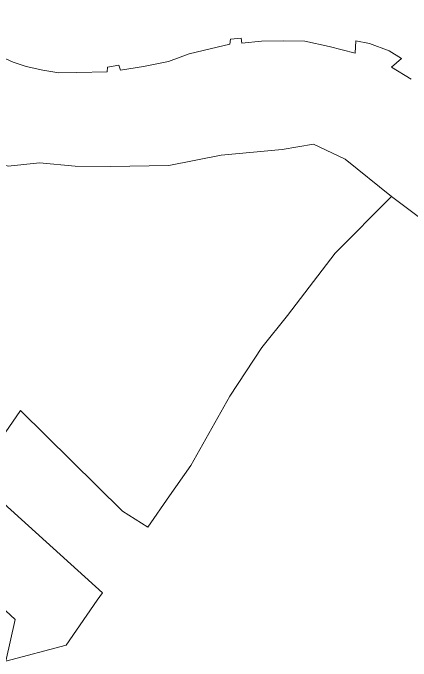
# Model space of a CAD drawing. Header units: metres. Extents: x 7511864 to 7512702, y 4691584 to 4692636.
# Drawn here: x 7512026.1 to 7512103.1, y 4692231.3 to 4692356.6 of the extents above; entities that cross this region are included whole.
import ezdxf

# ---------------------------------------------------------------- set-up
doc = ezdxf.new("R2010")
doc.units = ezdxf.units.M
doc.layers.add('Parcela Fqinje', color=251, linetype='Continuous', lineweight=0)

msp = doc.modelspace()

# ---------------------------------------------------------------- linework, layer by layer
at = {"layer": 'Parcela Fqinje', "flags": 128}
for points in [[(7512121.21, 4692304.74), (7512099.37, 4692321.11), (7512090.4, 4692328.33), (7512084.23, 4692331.22), (7512078.21, 4692330.16), (7512066.38, 4692329.08), (7512056.28, 4692327.07), (7512044.93, 4692326.93), (7512038.19, 4692326.94), (7512031.28, 4692327.61), (7512025.23, 4692326.98), (7512017.28, 4692329.36), (7512013.22, 4692331.47), (7512007.31, 4692335.19), (7511984.02, 4692356.97), (7511973.49, 4692368.39), (7511969.12, 4692372.1), (7511958.42, 4692378.74), (7511952.79, 4692386.36), (7511951.69, 4692387.85), (7511942.99, 4692405.12), (7511934.24, 4692423.58)], [(7512023.16, 4692348.42), (7512026.18, 4692347.05), (7512028.69, 4692346.22), (7512031.9, 4692345.54), (7512035.04, 4692345.03), (7512038.46, 4692345.08), (7512044.36, 4692345.17), (7512044.41, 4692346.09), (7512046.6, 4692346.46), (7512046.96, 4692345.54), (7512051.37, 4692346.22), (7512056.21, 4692347.21), (7512060.22, 4692348.68), (7512065.61, 4692349.97), (7512068.05, 4692350.54), (7512068.19, 4692351.53), (7512070.26, 4692351.67), (7512070.39, 4692350.75), (7512074.17, 4692351.09), (7512078.41, 4692351.19), (7512082.6, 4692351.12), (7512087.28, 4692350.06), (7512092.33, 4692348.83), (7512092.47, 4692351.2), (7512095.1, 4692350.64), (7512098.86, 4692349.26), (7512101.24, 4692347.79), (7512099.34, 4692346.11), (7512103.13, 4692343.8)], [(7512004.36, 4692337.95), (7512007.31, 4692335.19), (7512013.22, 4692331.47), (7512017.28, 4692329.36), (7512025.23, 4692326.98), (7512031.28, 4692327.61), (7512038.19, 4692326.94), (7512044.93, 4692326.93), (7512056.28, 4692327.07), (7512066.38, 4692329.08), (7512078.21, 4692330.16), (7512084.23, 4692331.22), (7512090.4, 4692328.33)], [(7512090.4, 4692328.33), (7512099.37, 4692321.11), (7512088.47, 4692310.15), (7512079.23, 4692298.12), (7512074.26, 4692291.94), (7512068.06, 4692282.5), (7512060.54, 4692269.09), (7512056.44, 4692263.27), (7512052.22, 4692257.2), (7512047.3, 4692260.3), (7512027.58, 4692279.73), (7512018.78, 4692266.98)], [(7512024.36, 4692261.8), (7512043.43, 4692244.53), (7512042.43, 4692243.09), (7512036.42, 4692234.41), (7512024.74, 4692231.33), (7512026.54, 4692239.37), (7512014.95, 4692250.07)]]:
    msp.add_lwpolyline(points, dxfattribs=at)

doc.saveas('drawing.dxf')
